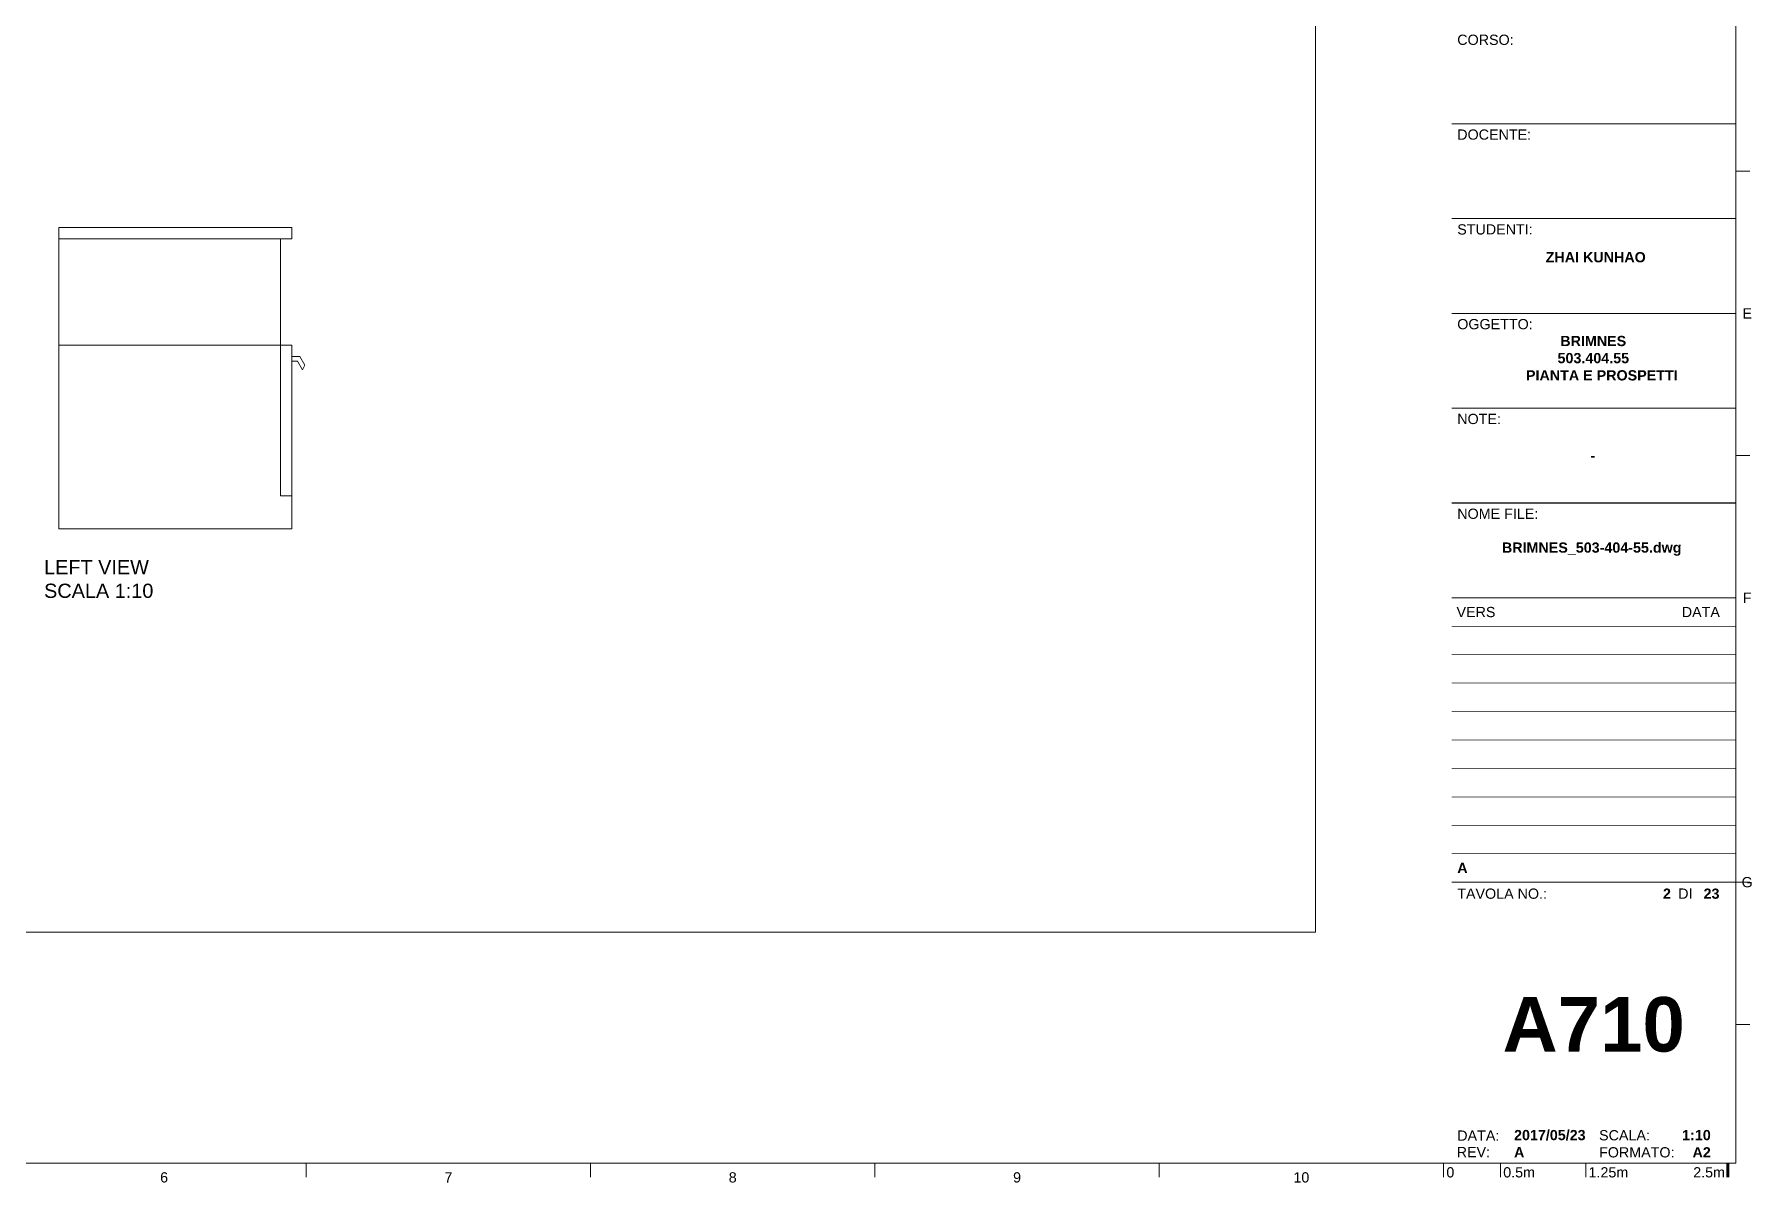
# Paper-space layout 'A710' of a CAD drawing. Header units: centimetres. Extents: x 1317 to 12855, y 80 to 835.
# Drawn here: x 1577.9 to 1879.9, y 430.5 to 632.4 of the extents above; entities that cross this region are included whole.
import ezdxf
from ezdxf.enums import TextEntityAlignment as Align

# ---------------------------------------------------------------- set-up
doc = ezdxf.new("R2010")
doc.units = ezdxf.units.CM
for name, color, linetype, lineweight in [('A-ELEV-MBE', 8, 'Continuous', 9), ('G-ANNO-TEXT', 3, 'Continuous', 18), ('G-ANNO-TTLB', 3, 'Continuous', 18)]:
    doc.layers.add(name, color=color, linetype=linetype, lineweight=lineweight)
doc.layers.add('G-ANNO-NPLT', color=2, linetype='Continuous', lineweight=18, plot=False)
doc.styles.add('ARIAL', font='arial.ttf')
doc.styles.add('ARIAL-BOLD', font='arialbd.ttf')
doc.styles.add('E-ARIAL', font='arial.ttf')
doc.styles.get("Standard").update_dxf_attribs({"font": ''})
doc.styles.get('Standard').set_extended_font_data('@Microsoft YaHei')

# ---------------------------------------------------------------- blocks, each defined once
blk = doc.blocks.new('*U37')
at = {"layer": 'G-ANNO-TTLB'}
for points, const_width in [([(0, -2.5), (0, 0)], 0.18), ([(10, 0), (10, -2.5)], 0.18), ([(25, 0), (25, -2.5)], 0.18), ([(50, 0), (50, -2.5)], 0.48)]:
    blk.add_lwpolyline(points, dxfattribs=dict(at, const_width=const_width))
at = {"layer": 'G-ANNO-TEXT', "style": 'E-ARIAL'}
blk.add_text('0', height=1.8, dxfattribs=at).set_placement((1.2, -0.7), align=Align.TOP_CENTER)
for s, p in [('0.5m', (10.5, -2.5)), ('1.25m', (25.5, -2.5))]:
    blk.add_text(s, height=1.8, dxfattribs=at).set_placement(p)
blk.add_text('2.5m', height=1.8, dxfattribs=at).set_placement((49.5, -2.5), align=Align.RIGHT)
blk = doc.blocks.new('BLOCK_TITLE')
at = {"layer": 'G-ANNO-TTLB'}
for points, const_width in [([(0, 183.33), (-50, 183.33)], 0.18), ([(0, 166.67), (-50, 166.67)], 0.18), ([(-50, 166.67), (0, 166.67)], 0.18), ([(-50, 150), (0, 150)], 0.18), ([(-50, 150), (0, 150)], 0.18), ([(-50, 150), (0, 150)], 0.18), ([(-50, 150), (0, 150)], 0.18), ([(-50, 133.33), (0, 133.33)], 0.18), ([(-50, 116.67), (0, 116.67)], 0.18), ([(-50, 116.67), (0, 116.67)], 0.18), ([(-50, 100), (0, 100)], 0.18), ([(-50, 95), (0, 95)], 0.12), ([(-50, 90), (0, 90)], 0.12), ([(-50, 85), (0, 85)], 0.12), ([(-50, 80), (0, 80)], 0.12), ([(-50, 75), (0, 75)], 0.12), ([(-50, 70), (0, 70)], 0.12), ([(-50, 65), (0, 65)], 0.12), ([(-50, 60), (0, 60)], 0.12), ([(-50, 55), (0, 55)], 0.12), ([(-50, 50), (0, 50)], 0.18), ([(-50, 50), (0, 50)], 0.18)]:
    blk.add_lwpolyline(points, dxfattribs=dict(at, const_width=const_width))
at = {"layer": 'G-ANNO-TTLB', "const_width": 0.18, "flags": 128}
blk.add_lwpolyline([(2.5, 50), (0, 50)], dxfattribs=at)
blk.add_lwpolyline([(2.5, 50), (0, 50)], dxfattribs=at)
at = {"layer": 'G-ANNO-TEXT', "style": 'ARIAL'}
for s, p in [('CORSO:', (-49, 199.02)), ('DOCENTE:', (-49, 182.35)), ('STUDENTI:', (-49, 165.68)), ('OGGETTO:', (-49, 149.02)), ('NOTE:', (-49, 132.35)), ('NOME FILE:', (-49, 115.68)), ('TAVOLA NO.:', (-49, 48.88))]:
    blk.add_text(s, height=1.8, dxfattribs=at).set_placement(p, align=Align.TOP_LEFT)
for s, p in [('VERS', (-49.13, 97.5)), ('DI', (-10.14, 47.99)), ('DATA:', (-49, 5.44)), ('SCALA:', (-24.06, 5.5)), ('REV:', (-49.1, 2.54)), ('FORMATO:', (-24.06, 2.5))]:
    blk.add_text(s, height=1.8, dxfattribs=at).set_placement(p, align=Align.MIDDLE_LEFT)
blk.add_text('DATA', height=1.8, dxfattribs=at).set_placement((-2.81, 97.5), align=Align.MIDDLE_RIGHT)
at = {"layer": 'G-ANNO-TEXT', "style": 'ARIAL-BOLD'}
for tag, p, height in [('PROJECT_TITLE_001', (-41.2, 228.22), 3.6), ('PROJECT_TITLE_002', (-36.08, 222.16), 3.6), ('PROJECT_TITLE_003', (-34.58, 216.1), 3.6), ('STUDENTS_001', (-30.84, 153.05), 1.8), ('DRAWING_TITLE_001', (-32.36, 142.66), 1.8), ('NOTES_001', (-25.17, 124.1), 1.8), ('FILENAME_001', (-39.07, 109.01), 1.8)]:
    blk.add_attdef(tag, p, '', height=height, dxfattribs=at)
at = {"layer": 'G-ANNO-TEXT', "style": 'ARIAL-BOLD', "flags": 2}
for tag, p in [('CLASS_001', (-38.72, 194.27)), ('CLASS_002', (-34.96, 191.24)), ('PROFESSOR_001', (-35.55, 175.36))]:
    blk.add_attdef(tag, p, '', height=1.8, dxfattribs=at)
at = {"layer": 'G-ANNO-TEXT', "style": 'ARIAL-BOLD'}
for tag, p in [('VERSION_9', (-49, 92.5)), ('VERSION_8', (-49, 87.5)), ('VERSION_7', (-49, 82.5)), ('VERSION_6', (-49, 77.5)), ('VERSION_5', (-49, 72.5)), ('VERSION_4', (-49, 67.5)), ('VERSION_3', (-49, 62.5)), ('VERSION_2', (-49, 57.5)), ('VERSION_1', (-49, 52.5)), ('SHEET_TOTAL', (-5.68, 47.98)), ('DATE', (-39.01, 5.53)), ('REV', (-39.01, 2.51))]:
    blk.add_attdef(tag, text='', height=1.8, dxfattribs=at).set_placement(p, align=Align.MIDDLE_LEFT)
for tag, p in [('DATA_9', (-2.81, 92.5)), ('DATA_8', (-2.81, 87.5)), ('DATA_7', (-2.81, 82.5)), ('DATA_6', (-2.81, 77.5)), ('DATA_5', (-2.81, 72.5)), ('DATA_4', (-2.81, 67.5)), ('DATA_3', (-2.81, 62.5)), ('DATA_2', (-2.81, 57.5)), ('DATA_1', (-2.81, 52.5)), ('SHEET_COPY', (-11.42, 47.98)), ('SCALE', (-4.42, 5.53))]:
    blk.add_attdef(tag, text='', height=1.8, dxfattribs=at).set_placement(p, align=Align.MIDDLE_RIGHT)
blk.add_attdef('SHEET', text='', height=9.6, dxfattribs=at).set_placement((-25, 25), align=Align.MIDDLE_CENTER)

psp = doc.layouts.new('A710')

# ---------------------------------------------------------------- linework, layer by layer
at = {"layer": 'A-ELEV-MBE'}
for p, q in [((1582.2236, 545.426), (1582.2236, 598.426)), ((1582.2236, 598.426), (1623.2236, 598.426)), ((1623.2236, 598.426), (1623.2236, 596.426)), ((1623.2236, 596.426), (1582.2236, 596.426)), ((1621.2236, 596.426), (1621.2236, 577.726)), ((1623.2236, 577.726), (1582.2236, 577.726)), ((1621.2236, 551.226), (1621.2236, 577.726)), ((1623.2236, 577.726), (1623.2236, 545.426)), ((1623.2236, 575.726), (1624.6236, 575.726)), ((1623.2236, 574.926), (1624.2236, 574.926)), ((1624.2236, 574.926), (1625.0764, 573.426)), ((1624.6236, 575.726), (1625.4896, 574.226)), ((1625.4896, 574.226), (1625.0764, 573.426)), ((1623.2236, 551.226), (1621.2236, 551.226)), ((1623.2236, 545.426), (1582.2236, 545.426))]:
    psp.add_line(p, q, dxfattribs=at)
at = {"layer": 'G-ANNO-NPLT'}
psp.add_lwpolyline([(1369.6944, 815.0997), (1803.2126, 815.0997), (1803.2126, 474.5278), (1369.6944, 474.5278)], close=True, dxfattribs=at)
at = {"layer": 'G-ANNO-TTLB'}
for p, q in [((1877.1533, 433.9027), (1877.1533, 832.3185)), ((1319.7394, 433.9027), (1877.1533, 433.9027))]:
    psp.add_line(p, q, dxfattribs=at)
at = {"layer": 'G-ANNO-TTLB', "const_width": 0.18, "flags": 128}
for points in [[(1879.6533, 608.3185), (1877.1533, 608.3185)], [(1879.6533, 558.3185), (1877.1533, 558.3185)], [(1879.6533, 458.3185), (1877.1533, 458.3185)], [(1625.7394, 433.9027), (1625.7394, 431.4027)], [(1675.7394, 433.9027), (1675.7394, 431.4027)], [(1725.7394, 433.9027), (1725.7394, 431.4027)], [(1775.7394, 433.9027), (1775.7394, 431.4027)], [(1825.7394, 433.9027), (1825.7394, 431.4027)], [(1875.7394, 433.9027), (1875.7394, 431.4027)]]:
    psp.add_lwpolyline(points, dxfattribs=at)

# ---------------------------------------------------------------- block references
psp.add_blockref('*U37', (1825.7394, 433.9027))

# ---------------------------------------------------------------- texts
at = {"layer": 'G-ANNO-TEXT', "style": 'ARIAL'}
for s, p in [('E', (1879.1367, 583.3185)), ('F', (1879.1367, 533.3185)), ('G', (1879.1367, 483.3185)), ('6', (1600.7394, 431.4111)), ('7', (1650.7394, 431.4111)), ('8', (1700.7394, 431.4111)), ('9', (1750.7394, 431.4111)), ('10', (1800.7394, 431.4111))]:
    psp.add_text(s, height=1.8, dxfattribs=at).set_placement(p, align=Align.MIDDLE_CENTER)
at = {"layer": 'G-ANNO-TEXT', "insert": (1579.6337, 539.9702), "char_height": 2.5, "attachment_point": 1}
psp.add_mtext_dynamic_manual_height_columns('{\\fArial|b0|i0|c134|p34;LEFT VIEW   \\PSCALA 1:10}', width=76.045492, gutter_width=1, heights=[0], dxfattribs=at)

# ---------------------------------------------------------------- next in the draw order: block references
ref = psp.add_blockref('BLOCK_TITLE', (1877.1533, 433.3185))
ref.add_attrib('SHEET_COPY', '2', dxfattribs={"layer": 'G-ANNO-TEXT', "height": 1.8, "style": 'ARIAL-BOLD'}).set_placement((1865.7301, 481.2998), align=Align.MIDDLE_RIGHT)
ref.add_attrib('SHEET_TOTAL', '23', dxfattribs={"layer": 'G-ANNO-TEXT', "height": 1.8, "style": 'ARIAL-BOLD'}).set_placement((1871.4726, 481.2998), align=Align.MIDDLE_LEFT)
ref.add_attrib('SCALE', '1:10', dxfattribs={"layer": 'G-ANNO-TEXT', "height": 1.8, "style": 'ARIAL-BOLD'}).set_placement((1872.737, 438.8487), align=Align.MIDDLE_RIGHT)
ref.add_attrib('REV', 'A', dxfattribs={"layer": 'G-ANNO-TEXT', "height": 1.8, "style": 'ARIAL-BOLD'}).set_placement((1838.1384, 435.825), align=Align.MIDDLE_LEFT)
ref.add_attrib('DATE', '2017/05/23', dxfattribs={"layer": 'G-ANNO-TEXT', "height": 1.8, "style": 'ARIAL-BOLD'}).set_placement((1838.1384, 438.8487), align=Align.MIDDLE_LEFT)
ref.add_attrib('SHEET', 'A710', dxfattribs={"layer": 'G-ANNO-TEXT', "height": 9.6, "style": 'ARIAL-BOLD'}).set_placement((1852.1533, 458.3185), align=Align.MIDDLE_CENTER)
ref.add_attrib('VERSION_1', 'A', dxfattribs={"layer": 'G-ANNO-TEXT', "height": 1.8, "style": 'ARIAL-BOLD'}).set_placement((1828.1533, 485.8185), align=Align.MIDDLE_LEFT)
ref.add_attrib('FILENAME_001', 'BRIMNES_503-404-55.dwg', (1836.008, 541.2503), dxfattribs={"layer": 'G-ANNO-TEXT', "height": 1.8, "style": 'ARIAL-BOLD'})
ref.add_attrib('NOTES_001', '-', (1851.5627, 557.4185), dxfattribs={"layer": 'G-ANNO-TEXT', "height": 1.8, "style": 'ARIAL-BOLD'})
ref.add_attrib('DRAWING_TITLE_001', 'BRIMNES', (1846.272, 577.5751), dxfattribs={"layer": 'G-ANNO-TEXT', "height": 1.8, "style": 'ARIAL-BOLD'})
ref.add_attrib('STUDENTS_001', 'ZHAI KUNHAO', (1843.7083, 592.304), dxfattribs={"layer": 'G-ANNO-TEXT', "height": 1.8, "style": 'ARIAL-BOLD'})
ref.add_attrib('A1', 'A2', (1869.5226, 434.9185), dxfattribs={"layer": 'G-ANNO-TEXT', "height": 1.8, "style": 'ARIAL-BOLD'})
ref.add_attrib('DRAWING_TITLE_002', '503.404.55', (1845.7901, 574.5677), dxfattribs={"layer": 'G-ANNO-TEXT', "height": 1.8, "style": 'ARIAL-BOLD'})
ref.add_attrib('DRAWING_TITLE_003', '    PIANTA E PROSPETTI', (1837.4421, 571.537), dxfattribs={"layer": 'G-ANNO-TEXT', "height": 1.8, "style": 'ARIAL-BOLD'})

doc.saveas('drawing.dxf')
